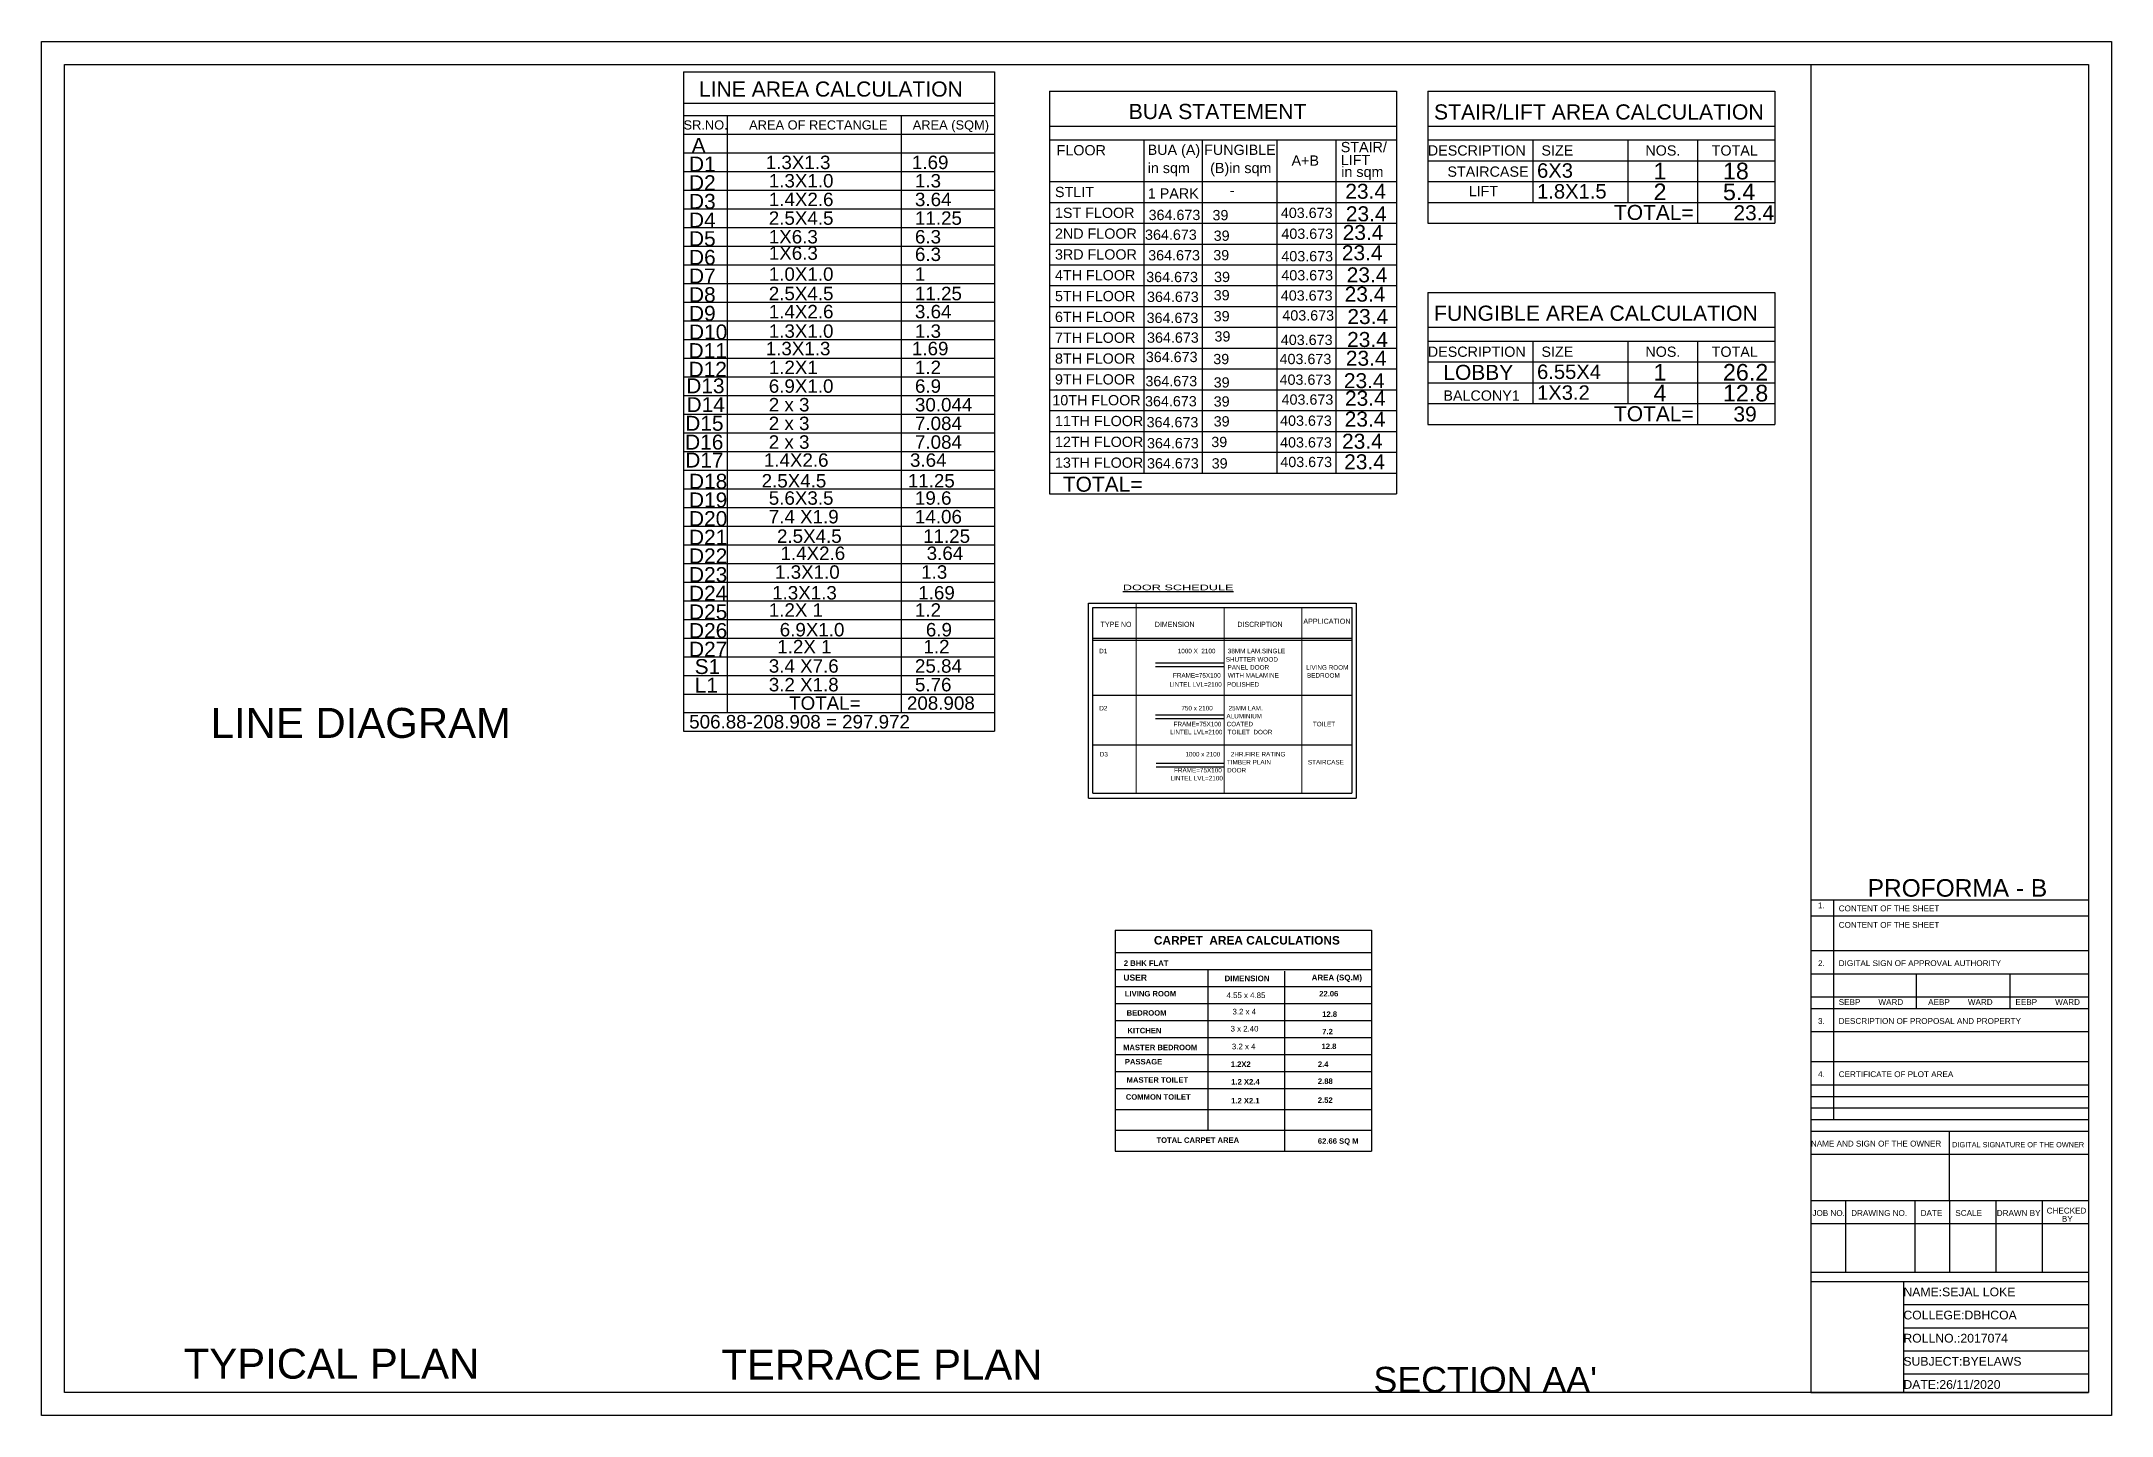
# Paper-space layout 'Layout2' of a CAD drawing. Header units: metres. Extents: x 3 to 809, y 3 to 537.
import ezdxf

# ---------------------------------------------------------------- set-up
doc = ezdxf.new("R2010")
doc.units = ezdxf.units.M
doc.header["$LTSCALE"] = 0.1
for name, color, linetype, lineweight in [('lettering', 7, 'Continuous', 25), ('light wall', 7, 'Continuous', 25), ('text', 7, 'Continuous', 5)]:
    doc.layers.add(name, color=color, linetype=linetype, lineweight=lineweight)
doc.layers.add('MV', color=7, linetype='Continuous')
doc.layers.get('MV').off()
doc.layers.get('MV').freeze()
doc.styles.add('20 scale', font='ARIALN.TTF')
doc.styles.get("Standard").update_dxf_attribs({"font": 'arial.ttf'})

psp = doc.layouts.new('Layout2')

# ---------------------------------------------------------------- linework, layer by layer
for p, q in [((3.14, 537.47), (808.55, 537.47)), ((3.14, 2.87), (3.14, 537.47)), ((808.55, 537.47), (808.55, 2.87)), ((12.14, 528.47), (799.55, 528.47)), ((12.14, 11.87), (12.14, 528.47)), ((252.96, 525.59), (373.96, 525.59)), ((252.96, 525.59), (252.96, 269.07)), ((373.96, 525.59), (373.96, 269.07)), ((691.55, 528.47), (691.55, 11.87)), ((799.55, 528.47), (799.55, 11.87)), ((395.3, 518.05), (530.3, 518.05)), ((395.3, 518.05), (395.3, 369.55)), ((530.3, 518.05), (530.3, 361.45)), ((542.54, 518.05), (677.54, 518.05)), ((542.54, 518.05), (542.54, 466.75)), ((677.54, 518.05), (677.54, 466.75)), ((252.96, 513.49), (373.96, 513.49)), ((252.96, 508.65), (373.96, 508.65)), ((269.9, 508.65), (269.9, 276.33)), ((337.66, 508.65), (337.66, 276.33)), ((252.96, 501.39), (373.96, 501.39)), ((395.3, 504.55), (530.3, 504.55)), ((542.54, 504.55), (677.54, 504.55)), ((252.96, 494.13), (373.96, 494.13)), ((395.3, 499.15), (530.3, 499.15)), ((432.09, 499.15), (432.09, 369.55)), ((454.76, 499.15), (454.76, 369.55)), ((483.81, 499.15), (483.81, 369.55)), ((506.74, 499.15), (506.74, 369.55)), ((542.54, 499.15), (677.54, 499.15)), ((583.37, 499.15), (583.37, 474.85)), ((620.39, 499.15), (620.39, 474.85)), ((647.39, 499.15), (647.39, 466.75)), ((252.96, 486.87), (373.96, 486.87)), ((542.54, 491.05), (677.54, 491.05)), ((252.96, 479.61), (373.96, 479.61)), ((395.3, 482.95), (530.3, 482.95)), ((542.54, 482.95), (677.54, 482.95)), ((252.96, 472.35), (373.96, 472.35)), ((395.3, 474.85), (530.3, 474.85)), ((542.54, 474.85), (677.54, 474.85)), ((252.96, 465.09), (373.96, 465.09)), ((395.3, 466.75), (530.3, 466.75)), ((542.54, 466.75), (677.54, 466.75)), ((252.96, 457.83), (373.96, 457.83)), ((395.3, 458.65), (530.3, 458.65)), ((252.96, 450.57), (373.96, 450.57)), ((252.96, 443.31), (373.96, 443.31)), ((395.3, 450.55), (530.3, 450.55)), ((252.96, 436.05), (373.96, 436.05)), ((395.3, 442.45), (530.3, 442.45)), ((542.54, 439.75), (677.54, 439.75)), ((542.54, 439.75), (542.54, 388.45)), ((677.54, 439.75), (677.54, 388.45)), ((252.96, 428.79), (373.96, 428.79)), ((395.3, 434.35), (530.3, 434.35)), ((252.96, 421.53), (373.96, 421.53)), ((395.3, 426.25), (530.3, 426.25)), ((542.54, 426.25), (677.54, 426.25)), ((542.54, 420.85), (677.54, 420.85)), ((583.37, 420.85), (583.37, 396.55)), ((620.39, 420.85), (620.39, 396.55)), ((647.39, 420.85), (647.39, 388.45)), ((252.96, 414.27), (373.96, 414.27)), ((395.3, 418.15), (530.3, 418.15)), ((395.3, 412.75), (395.3, 361.45)), ((542.54, 412.75), (677.54, 412.75)), ((252.96, 407.01), (373.96, 407.01)), ((395.3, 410.05), (530.3, 410.05)), ((542.54, 404.65), (677.54, 404.65)), ((252.96, 399.75), (373.96, 399.75)), ((395.3, 401.95), (530.3, 401.95)), ((542.54, 396.55), (677.54, 396.55)), ((252.96, 392.49), (373.96, 392.49)), ((395.3, 393.85), (530.3, 393.85)), ((542.54, 388.45), (677.54, 388.45)), ((252.96, 385.23), (373.96, 385.23)), ((395.3, 385.75), (530.3, 385.75)), ((252.96, 377.97), (373.96, 377.97)), ((252.96, 370.71), (373.96, 370.71)), ((252.96, 370.71), (373.96, 370.71)), ((395.3, 377.65), (530.3, 377.65)), ((252.96, 363.45), (373.96, 363.45)), ((395.3, 369.55), (530.3, 369.55)), ((252.96, 356.19), (373.96, 356.19)), ((395.3, 361.45), (530.3, 361.45)), ((252.96, 348.93), (373.96, 348.93)), ((252.96, 341.67), (373.96, 341.67)), ((252.96, 334.41), (373.96, 334.41)), ((252.96, 327.15), (373.96, 327.15)), ((252.96, 319.89), (373.96, 319.89)), ((252.96, 312.63), (373.96, 312.63)), ((252.96, 305.37), (373.96, 305.37)), ((252.96, 298.11), (373.96, 298.11)), ((252.96, 290.85), (373.96, 290.85)), ((252.96, 283.59), (373.96, 283.59)), ((252.96, 276.33), (373.96, 276.33)), ((252.96, 269.07), (373.96, 269.07)), ((691.55, 203.57), (799.55, 203.57)), ((700.55, 118.07), (700.55, 203.57)), ((691.55, 197.27), (799.55, 197.27)), ((420.94, 191.67), (520.64, 191.67)), ((420.94, 191.67), (420.94, 105.79)), ((520.64, 191.67), (520.64, 105.79)), ((420.94, 183), (520.64, 183)), ((691.55, 183.77), (799.55, 183.77)), ((420.94, 176.39), (520.64, 176.39)), ((420.94, 169.78), (520.64, 169.78)), ((456.99, 176.39), (456.99, 113.9)), ((486.71, 175.8), (486.71, 105.79)), ((691.55, 174.77), (799.55, 174.77)), ((732.57, 174.77), (732.57, 161.27)), ((768.96, 174.77), (768.96, 161.27)), ((420.94, 163.17), (520.64, 163.17)), ((691.55, 165.77), (799.55, 165.77)), ((691.55, 161.27), (799.55, 161.27)), ((420.94, 156.55), (520.64, 156.55)), ((420.94, 149.94), (520.64, 149.94)), ((691.55, 152.27), (799.55, 152.27)), ((420.94, 143.33), (520.64, 143.33)), ((691.55, 140.57), (799.55, 140.57)), ((420.94, 136.72), (520.64, 136.72)), ((420.94, 130.1), (520.64, 130.1)), ((691.55, 131.57), (799.55, 131.57)), ((420.94, 122), (520.64, 122)), ((691.55, 127.07), (799.55, 127.07)), ((691.55, 122.57), (799.55, 122.57)), ((420.94, 113.9), (520.64, 113.9)), ((691.55, 118.07), (799.55, 118.07)), ((691.55, 113.57), (799.55, 113.57)), ((745.55, 86.57), (745.55, 113.57)), ((420.94, 105.79), (520.64, 105.79)), ((691.55, 104.57), (799.55, 104.57)), ((691.55, 86.57), (799.55, 86.57)), ((705.05, 86.57), (705.05, 58.67)), ((732.05, 86.57), (732.05, 58.67)), ((745.55, 86.57), (745.55, 58.67)), ((763.55, 86.57), (763.55, 58.67)), ((781.55, 86.57), (781.55, 58.67)), ((691.55, 77.57), (799.55, 77.57)), ((691.55, 58.67), (799.55, 58.67)), ((691.55, 55.07), (799.55, 55.07)), ((727.55, 55.07), (727.55, 11.87)), ((727.55, 46.07), (799.55, 46.07)), ((727.55, 37.07), (799.55, 37.07)), ((727.55, 28.07), (799.55, 28.07)), ((727.55, 19.07), (799.55, 19.07)), ((799.55, 11.87), (12.14, 11.87)), ((691.55, 11.87), (799.55, 11.87)), ((808.55, 2.87), (3.14, 2.87))]:
    psp.add_line(p, q)
at = {"layer": 'lettering', "lineweight": 18}
for p, q in [((429.08, 318.63), (429.08, 245.06)), ((463.25, 317.24), (463.25, 245.06)), ((493.5, 317.24), (493.5, 245.06))]:
    psp.add_line(p, q, dxfattribs=at)
at = {"layer": 'light wall', "ltscale": 9}
for p, q in [((410.56, 243.11), (410.56, 318.89)), ((410.56, 318.89), (514.62, 318.89)), ((412.22, 245.06), (412.22, 317.24)), ((412.22, 317.24), (512.97, 317.24)), ((512.97, 317.24), (512.97, 245.06)), ((514.62, 318.89), (514.62, 243.11)), ((412.22, 305.32), (512.97, 305.32)), ((412.22, 304.55), (512.97, 304.55)), ((436.6, 295.72), (463.25, 295.72)), ((436.6, 294.28), (463.25, 294.28)), ((412.22, 283.14), (512.97, 283.14)), ((436.6, 275.52), (463.25, 275.52)), ((436.6, 274.09), (463.25, 274.09)), ((412.22, 263.83), (512.97, 263.83)), ((436.78, 256.74), (463.43, 256.74)), ((436.78, 255.31), (463.43, 255.31)), ((410.56, 243.11), (514.62, 243.11)), ((412.22, 245.06), (512.97, 245.06))]:
    psp.add_line(p, q, dxfattribs=at)

# ---------------------------------------------------------------- texts
for s, height, p in [('LINE AREA CALCULATION', 5.878, (258.95, 516)), ('BUA STATEMENT', 5.9023, (426.15, 507.26)), ('STAIR/LIFT AREA CALCULATION', 5.9023, (544.93, 507.08)), ('SR.NO.', 3.574, (252.96, 503.19)), ('A', 5.81, (256.14, 494.13)), ('AREA OF RECTANGLE', 3.5738, (278.48, 503.19)), ('AREA (SQM)', 3.574, (342.14, 503.19)), ('D1', 5.808, (255.1, 486.87)), ('1.3X1.3', 5.227, (284.95, 487.8)), ('1.69', 5.227, (341.82, 487.8)), ('FLOOR', 3.987, (398.11, 493.15)), ('BUA (A)', 3.987, (433.54, 493.31)), ('FUNGIBLE', 3.987, (455.51, 493.31)), ('A+B', 3.987, (489.51, 489.13)), ('STAIR/', 3.987, (508.66, 494.38)), ('LIFT', 3.987, (508.66, 489.34)), ('DESCRIPTION', 3.9873, (542.54, 493.06)), ('SIZE', 3.987, (586.72, 493.06)), ('NOS.', 3.987, (627.17, 493.06)), ('TOTAL', 3.987, (652.97, 493.06)), ('D2', 5.808, (255.1, 479.61)), ('1.3X1.0', 5.227, (286.13, 480.64)), ('1.3', 5.227, (343, 480.64)), ('in sqm', 3.987, (433.54, 486.24)), ('(B)in sqm', 3.987, (457.85, 486.24)), ('in sqm', 3.987, (508.86, 484.75)), ('STAIRCASE', 3.987, (550.16, 484.82)), ('6X3', 5.619, (585.03, 484.44)), ('1', 6.48, (630.35, 483.81)), ('18', 6.48, (657.35, 483.81)), ('D3', 5.808, (255.1, 472.35)), ('1.4X2.6', 5.227, (286.13, 473.38)), ('3.64', 5.227, (343, 473.38)), ('STLIT ', 3.987, (397.47, 476.9)), ('1 PARK', 3.987, (433.6, 476.33)), ('-', 3.99, (465.5, 477.51)), ('23.4', 5.832, (510.42, 476.25)), ('LIFT', 3.987, (558.43, 477.24)), ('1.8X1.5', 5.619, (585.03, 476.34)), ('2', 6.48, (630.35, 475.71)), ('5.4', 6.48, (657.35, 475.71)), ('D4', 5.808, (255.1, 465.09)), ('2.5X4.5', 5.227, (286.13, 466.12)), ('11.25', 5.227, (343, 466.12)), ('1ST FLOOR', 3.987, (397.47, 468.8)), ('364.673', 3.987, (433.89, 467.96)), ('39', 3.987, (458.76, 467.91)), ('403.673', 3.987, (485.35, 468.78)), ('23.4', 5.832, (510.63, 467.49)), ('TOTAL=', 5.832, (614.96, 468.01)), ('23.4', 5.832, (661.43, 467.88)), ('D5', 5.808, (255.1, 457.83)), ('1X6.3', 5.227, (286.13, 458.86)), ('6.3', 5.227, (343, 458.86)), ('2ND FLOOR', 3.987, (397.47, 460.7)), ('364.673', 3.987, (432.51, 460.28)), ('39', 3.987, (459.22, 459.89)), ('403.673', 3.987, (485.55, 460.66)), ('23.4', 5.832, (509.4, 460.23)), ('D6', 5.808, (255.1, 450.57)), ('1X6.3', 5.227, (286.13, 452.5)), ('6.3', 5.227, (343, 452.04)), ('3RD FLOOR', 3.987, (397.47, 452.6)), ('364.673', 3.987, (433.74, 452.28)), ('39', 3.987, (459.06, 452.33)), ('403.673', 3.987, (485.54, 451.92)), ('23.4', 5.832, (509.07, 452.32)), ('D7', 5.808, (255.1, 443.31)), ('1.0X1.0', 5.227, (286.13, 444.34)), ('1', 5.23, (343, 444.34)), ('4TH FLOOR', 3.987, (397.47, 444.5)), ('364.673', 3.987, (432.97, 443.82)), ('39', 3.987, (459.37, 443.85)), ('403.673', 3.987, (485.54, 444.49)), ('23.4', 5.832, (510.95, 443.74)), ('D8', 5.808, (255.1, 436.05)), ('2.5X4.5', 5.227, (286.13, 436.78)), ('1.4X2.6', 5.227, (286.13, 429.74)), ('3.64', 5.227, (343, 429.74)), ('11.25', 5.227, (343, 436.78)), ('5TH FLOOR', 3.987, (397.47, 436.4)), ('364.673', 3.987, (433.28, 436.13)), ('39', 3.987, (459.22, 436.76)), ('403.673', 3.987, (485.34, 436.62)), ('23.4', 5.832, (510.17, 436.23)), ('D9', 5.808, (255.1, 428.79)), ('D10', 5.808, (255.1, 421.53)), ('1.3X1.0', 5.227, (286.13, 422.16)), ('1.3', 5.227, (343, 422.16)), ('6TH FLOOR', 3.987, (397.47, 428.3)), ('364.673', 3.987, (433.12, 427.93)), ('39', 3.987, (459.22, 428.59)), ('403.673', 3.987, (485.93, 428.89)), ('23.4', 5.832, (511.23, 427.52)), ('FUNGIBLE AREA CALCULATION', 5.9023, (544.93, 428.78)), ('D11', 5.808, (254.94, 414.27)), ('1.3X1.3', 5.227, (284.95, 415.37)), ('1.69', 5.227, (341.82, 415.37)), ('7TH FLOOR', 3.987, (397.47, 420.2)), ('364.673', 3.987, (433.28, 420.24)), ('39', 3.987, (459.53, 420.72)), ('403.673', 3.987, (485.34, 419.37)), ('23.4', 5.832, (511.12, 418.59)), ('D12', 5.808, (254.94, 407.01)), ('1.2X1', 5.227, (286.13, 408.04)), ('1.2', 5.227, (343, 408.04)), ('8TH FLOOR', 3.987, (397.47, 412.1)), ('364.673', 3.987, (432.82, 412.71)), ('39', 3.987, (459.06, 411.91)), ('403.673', 3.987, (484.85, 411.93)), ('23.4', 5.832, (510.63, 411.29)), ('DESCRIPTION', 3.9873, (542.54, 414.76)), ('LOBBY', 5.832, (548.59, 405.81)), ('6.55X4', 5.619, (585.03, 406.14)), ('SIZE', 3.987, (586.72, 414.76)), ('NOS.', 3.987, (627.17, 414.76)), ('1', 6.48, (630.35, 405.51)), ('TOTAL', 3.987, (652.97, 414.76)), ('26.2', 6.48, (657.35, 405.51)), ('D13', 5.808, (254.03, 400.58)), ('6.9X1.0', 5.227, (286.13, 400.78)), ('6.9', 5.227, (343, 400.78)), ('9TH FLOOR', 3.987, (397.47, 404)), ('364.673', 3.987, (432.66, 403.33)), ('39', 3.987, (459.22, 402.81)), ('403.673', 3.987, (484.85, 403.88)), ('23.4', 5.832, (509.87, 402.57)), ('1X3.2', 5.619, (585.03, 398.04)), ('4', 6.48, (630.35, 397.41)), ('12.8', 6.48, (657.35, 397.41)), ('D14', 5.808, (254.14, 393.26)), ('2 x 3', 5.227, (286.13, 393.52)), ('30.044', 5.227, (343, 393.52)), ('10TH FLOOR', 3.987, (396.45, 395.9)), ('364.673', 3.987, (432.51, 395.49)), ('39', 3.987, (459.22, 395.41)), ('403.673', 3.987, (485.63, 396.15)), ('23.4', 5.832, (510.29, 395.72)), ('BALCONY1', 3.987, (548.59, 397.71)), ('TOTAL=', 5.832, (614.96, 389.71)), ('39', 5.832, (661.43, 389.58)), ('D15', 5.808, (253.64, 386)), ('2 x 3', 5.227, (286.13, 386.26)), ('7.084', 5.227, (343, 386.26)), ('11TH FLOOR', 3.987, (397.47, 387.8)), ('364.673', 3.987, (433.12, 387.34)), ('39', 3.987, (459.22, 387.67)), ('403.673', 3.987, (485.05, 387.93)), ('23.4', 5.832, (510.19, 387.62)), ('D16', 5.808, (253.58, 378.68)), ('2 x 3', 5.227, (286.13, 379)), ('7.084', 5.227, (343, 379)), ('12TH FLOOR', 3.987, (397.47, 379.7)), ('364.673', 3.987, (433.28, 379.19)), ('39', 3.987, (458.29, 379.65)), ('403.673', 3.987, (485.05, 379.49)), ('23.4', 5.832, (509.15, 379.01)), ('D17', 5.808, (253.64, 371.7)), ('1.4X2.6', 5.227, (284.2, 371.98)), ('3.64', 5.227, (341.07, 371.98)), ('13TH FLOOR', 3.987, (397.47, 371.6)), ('364.673', 3.987, (433.28, 371.34)), ('39', 3.987, (458.44, 371.33)), ('403.673', 3.987, (485.14, 371.86)), ('23.4', 5.832, (509.98, 371.01)), ('D18', 5.808, (255.1, 363.45)), ('2.5X4.5', 5.227, (283.35, 363.93)), ('5.6X3.5', 5.227, (286.13, 357.22)), ('11.25', 5.227, (340.22, 363.93)), ('19.6', 5.227, (343, 357.22)), ('TOTAL=', 5.832, (400.53, 362.29)), ('D19', 5.808, (255.1, 356.19)), ('D20', 5.808, (255.1, 348.93)), ('7.4 X1.9', 5.227, (286.13, 349.96)), ('14.06', 5.227, (343, 349.96)), ('D21', 5.808, (255.1, 341.67)), ('2.5X4.5', 5.227, (289.32, 342.39)), ('11.25', 5.227, (346.18, 342.39)), ('D22', 5.808, (255.1, 334.41)), ('1.4X2.6', 5.227, (290.69, 335.73)), ('3.64', 5.227, (347.56, 335.73)), ('D23', 5.808, (255.1, 327.15)), ('1.3X1.0', 5.227, (288.56, 328.43)), ('1.3', 5.227, (345.42, 328.43)), ('D24', 5.808, (255.1, 319.89)), ('1.3X1.3', 5.227, (287.43, 320.36)), ('1.69', 5.227, (344.29, 320.36)), ('D25', 5.808, (255.1, 312.63)), ('1.2X 1', 5.227, (286.13, 313.66)), ('1.2', 5.227, (343, 313.66)), ('D26', 5.808, (255.1, 305.37)), ('6.9X1.0', 5.227, (290.39, 306)), ('6.9', 5.227, (347.25, 306)), ('D27', 5.808, (255.1, 298.11)), ('1.2X 1', 5.227, (289.44, 299.42)), ('1.2', 5.227, (346.3, 299.42)), ('S1', 5.808, (257.3, 291.37)), ('3.4 X7.6', 5.227, (286.13, 291.88)), ('25.84', 5.227, (343, 291.88)), ('L1', 5.808, (257.3, 284.11)), ('3.2 X1.8', 5.227, (286.13, 284.62)), ('TOTAL=', 5.227, (294.05, 277.45)), ('208.908', 5.227, (339.88, 277.45)), ('5.76', 5.227, (343, 284.62)), ('506.88-208.908 = 297.972', 5.2272, (255.18, 270.19)), ('PROFORMA - B', 6.8188, (713.65, 204.74)), ('1.', 2.261, (694.34, 200.25)), ('CONTENT OF THE SHEET', 2.2614, (702.39, 199.06)), ('CONTENT OF THE SHEET', 2.2614, (702.39, 192.64)), ('2.', 2.261, (694.34, 177.75)), ('DIGITAL SIGN OF APPROVAL AUTHORITY', 2.2614, (702.39, 177.75)), ('SEBP        WARD', 2.2614, (702.39, 162.63)), ('AEBP        WARD', 2.2614, (737.18, 162.63)), ('EEBP        WARD', 2.2614, (771.14, 162.63)), ('3.', 2.261, (694.34, 155.25)), ('DESCRIPTION OF PROPOSAL AND PROPERTY', 2.2614, (702.39, 155.25)), ('4.', 2.261, (694.34, 134.55)), ('CERTIFICATE OF PLOT AREA', 2.2614, (702.39, 134.55)), ('NAME AND SIGN OF THE OWNER', 2.2614, (691.55, 107.55)), ('DIGITAL SIGNATURE OF THE OWNER', 2.0353, (746.53, 107.25)), ('JOB NO.', 2.261, (692.16, 80.55)), ('DRAWING NO.', 2.2614, (707.24, 80.55)), ('DATE', 2.261, (734.26, 80.55)), ('SCALE', 2.261, (747.76, 80.55)), ('DRAWN BY', 2.261, (763.88, 80.55)), ('CHECKED', 2.261, (783.3, 81.47)), ('BY', 2.261, (789.21, 78.28)), ('NAME:SEJAL LOKE', 3.402, (727.55, 49.28)), ('COLLEGE:DBHCOA', 3.402, (727.55, 40.28)), ('ROLLNO.:2017074   ', 3.402, (727.55, 31.28)), ('SUBJECT:BYELAWS', 3.402, (727.55, 22.28)), ('DATE:26/11/2020', 3.402, (727.55, 13.28))]:
    psp.add_text(s, height=height).set_placement(p)
at = {"linetype": 'Continuous', "lineweight": 9, "ltscale": 50, "attachment_point": 4, "style": '20 scale'}
for s, width, insert, char_height in [('{\\fArial|b1|i0|c0|p34;CARPET  AREA CALCULATIONS}', 7626.8059, (435.96, 187.76), 3.3063), ('{\\fArial|b1|i0|c0|p34;2 BHK FLAT    }', 7626.8059, (424.27, 178.89), 2.1272), ('{\\fArial|b1|i0|c0|p34;USER}', 2796.7253, (424.1, 173.25), 2.3615), ('{\\fArial|b1|i0|c0|p34;DIMENSION}', 2796.7253, (463.43, 172.95), 2.2139), ('{\\fArial|b1|i0|c0|p34;AREA (SQ.M)}', 2796.7253, (497.34, 172.95), 2.2139), ('{\\fArial|b1|i0|c0|p34;LIVING ROOM}', 2796.7253, (424.66, 166.98), 2.1272), ('{\\fArial|b1|i0|c0|p34;22.06}', 7626.8059, (500.26, 166.99), 2.1272), ('{\\fArial|b1|i0|c0|p34;BEDROOM}', 2796.7253, (425.36, 159.5), 2.1272), ('{\\fArial|b1|i0|c0|p34;KITCHEN}', 2796.7253, (425.67, 152.64), 2.1272), ('{\\fArial|b1|i0|c0|p34;7.2}', 7626.8059, (501.44, 152.26), 2.1272), ('{\\fArial|b1|i0|c0|p34;12.8}', 7626.8059, (501.44, 159.04), 2.1272), ('{\\fArial|b1|i0|c0|p34;MASTER BEDROOM}', 2796.7253, (423.96, 146.08), 2.1272), ('{\\fArial|b1|i0|c0|p34;12.8}', 7626.8059, (501.18, 146.52), 2.1272), ('{\\fArial|b1|i0|c0|p34;PASSAGE}', 2796.7253, (424.66, 140.53), 2.1272), ('{\\fArial|b1|i0|c0|p34;1.2X2}', 7626.8059, (465.86, 139.56), 2.1272), ('{\\fArial|b1|i0|c0|p34;2.4}', 7626.8059, (499.76, 139.56), 2.1272), ('{\\fArial|b1|i0|c0|p34;MASTER TOILET}', 2796.7253, (425.34, 133.42), 2.1272), ('{\\fArial|b1|i0|c0|p34;1.2 X2.4}', 2796.7253, (466.04, 132.73), 2.1272), ('{\\fArial|b1|i0|c0|p34;2.88}', 7626.8059, (499.76, 132.95), 2.1272), ('{\\fArial|b1|i0|c0|p34;COMMON TOILET}', 2796.7253, (425.03, 126.81), 2.1272), ('{\\fArial|b1|i0|c0|p34;1.2 X2.1}', 2796.7253, (466.01, 125.36), 2.1272), ('{\\fArial|b1|i0|c0|p34;2.52}', 7626.8059, (499.74, 125.58), 2.1272), ('{\\fArial|b1|i0|c0|p34;TOTAL CARPET AREA}', 2796.7253, (436.94, 110.01), 2.1272), ('{\\fArial|b1|i0|c0|p34;62.66 SQ M}', 7626.8059, (499.74, 109.37), 2.1272)]:
    psp.add_mtext_dynamic_manual_height_columns(s, width=width, gutter_width=1125, heights=[960.89], dxfattribs=dict(at, insert=insert, char_height=char_height))
for s, insert, char_height, attachment_point in [('4.55 x 4.85', (446.3, 190.29), 0.225, 7), ('4.55 x 4.85', (464.24, 165.27), 2.1838, 7), ('3.2 x 4', (475.7, 158.9), 2.184, 9), ('3 x 2.40', (476.65, 152.26), 2.184, 9), ('3.2 x 4', (475.47, 147.55), 2.184, 3)]:
    psp.add_mtext(s, dxfattribs=dict(insert=insert, char_height=char_height, attachment_point=attachment_point))
at = {"layer": 'lettering'}
for s, height, width, p in [('%%UDOOR SCHEDULE', 2.2071, 1.6, (423.89, 323.95)), ('    TYPE NO            DIMENSION                      DISCRIPTION      ', 1.9864, 0.9, (412.22, 309.7)), ('APPLICATION', 1.9864, 0.8, (494.11, 310.91))]:
    psp.add_text(s, height=height, dxfattribs=dict(at, width=width)).set_placement(p)
for s, height, p in [('D1                                        1000 X  2100       38MM LAM.SINGLE', 1.7656, (414.67, 299.43)), ('                                                   FRAME=75X100    WITH MALAMINE                BEDROOM', 1.76565, (408.43, 289.96)), ('                                                                                 SHUTTER WOOD', 1.7656, (408.43, 296.17)), ('                                                                                  PANEL DOOR                     LIVING ROOM', 1.76565, (408.43, 293.06)), ('                                                 LINTEL LVL=2100   POLISHED', 1.7656, (408.43, 286.43)), ('D2                                          750 x 2100         25MM LAM.', 1.7656, (414.72, 277.2)), ('                                                                          ALUMINIUM', 1.7656, (413.47, 274.11)), ('                                          LINTEL LVL=2100   TOILET  DOOR', 1.7656, (413.47, 267.9)), ('                                            FRAME=75X100   COATED                                  TOILET', 1.76565, (413.47, 271.01)), ('D3                                            1000 x 2100      2HR.FIRE RATING', 1.7656, (414.9, 259.29)), ('                                                                          TIMBER PLAIN                     STAIRCASE', 1.76565, (413.65, 256.18)), ('                                          LINTEL LVL=2100', 1.7656, (413.65, 249.97)), ('                                            FRAME=75X100   DOOR', 1.7656, (413.65, 253.08))]:
    psp.add_text(s, height=height, dxfattribs=at).set_placement(p)
at = {"layer": 'text'}
for s, height, p in [('LINE DIAGRAM', 11.6643, (69.02, 266.51)), ('TYPICAL PLAN', 11.6643, (58.5, 17.24)), ('TERRACE PLAN', 11.6643, (267.68, 16.86)), ("SECTION AA'", 9.967, (521.37, 11.87))]:
    psp.add_text(s, height=height, dxfattribs=at).set_placement(p)

# ---------------------------------------------------------------- viewports
at = {"layer": 'MV'}
psp.add_viewport(center=(123.45, 402.99), size=(222.61, 250.962), view_center_point=(29304.862, 4092.132), view_height=28.4318, dxfattribs=at)
for center, size, view_center_point, view_height, status in [((594.77, 197.76), (191.21, 371.787), (30615.524, 4252.348), 743.575, 5), ((123.45, 154.69), (222.61, 245.638), (29229.975, 4190.046), 30.7048, 3), ((320.3, 154.69), (171.09, 245.638), (29259.648, 4190.3), 30.7048, 4)]:
    psp.add_viewport(center=center, size=size, view_center_point=view_center_point, view_height=view_height, status=status, dxfattribs=at)

doc.saveas('drawing.dxf')
